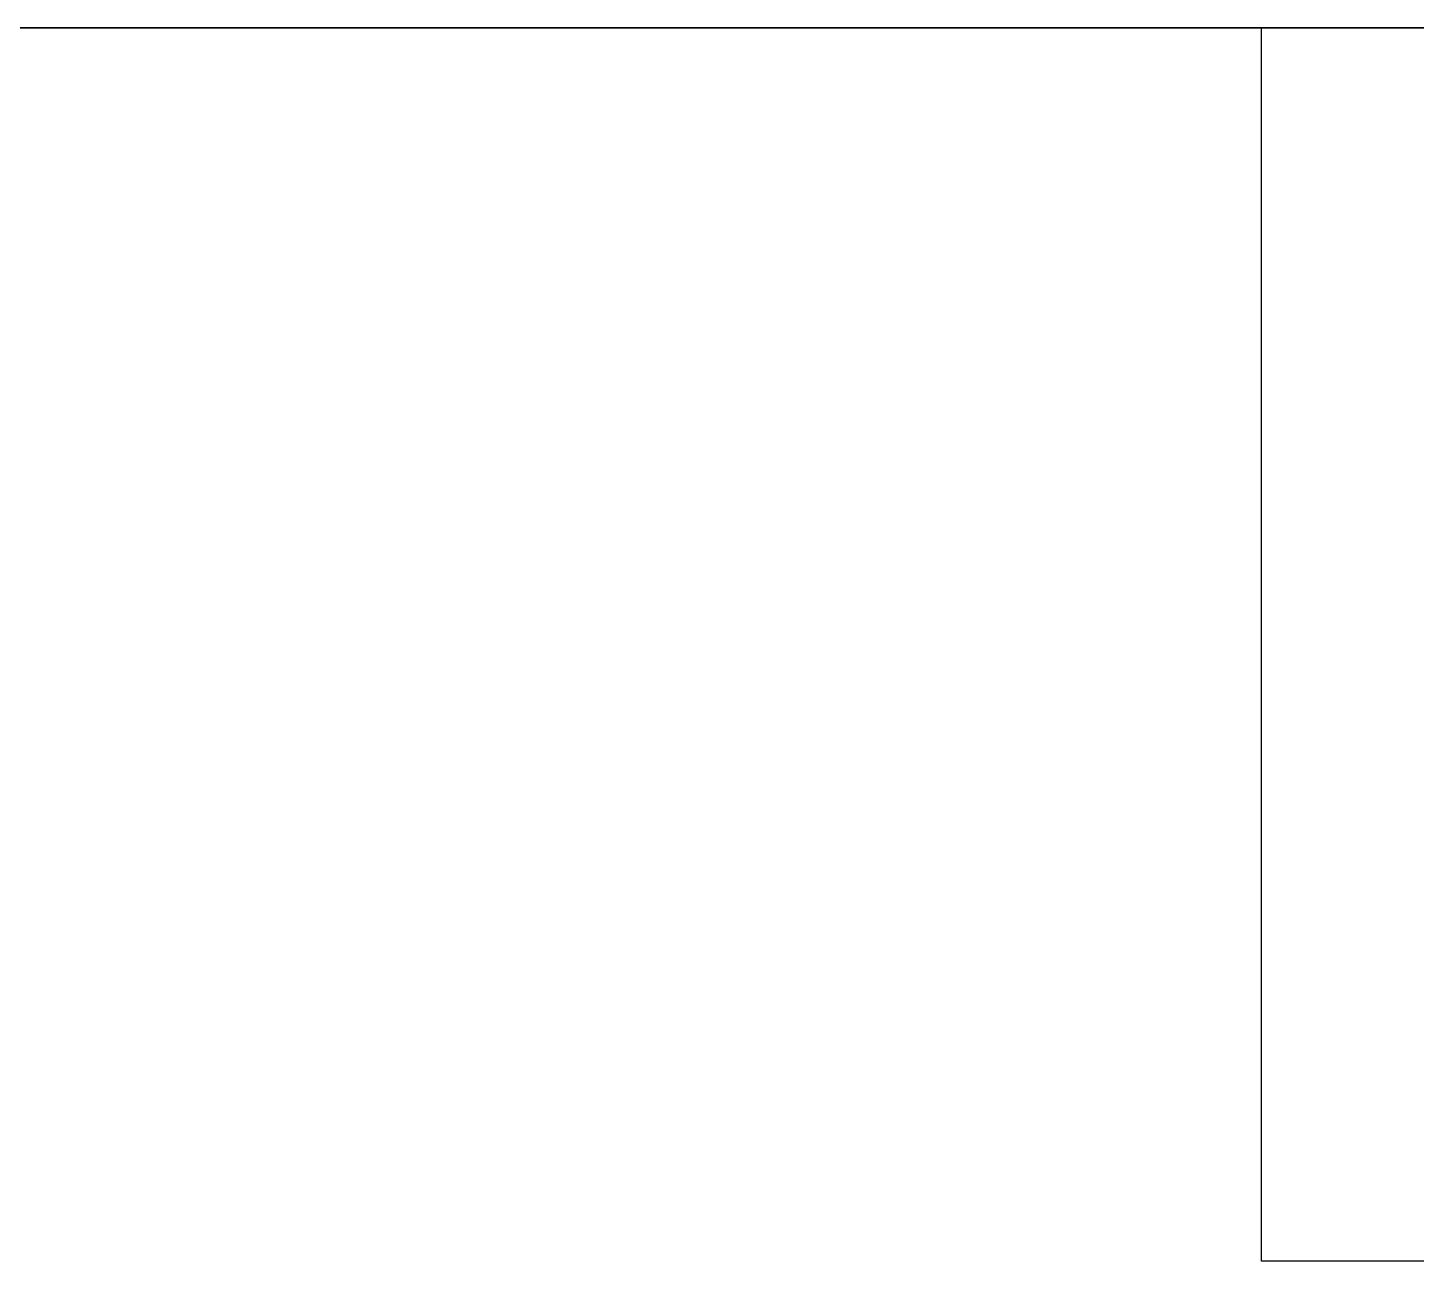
# Model space of a CAD drawing. Extents: x -37 to 246, y -173 to 93.
# Drawn here: x 41.783 to 45.722, y -58.095 to -54.595 of the extents above; entities that cross this region are included whole.
import ezdxf

# ---------------------------------------------------------------- set-up
doc = ezdxf.new("R2010")
doc.units = 0
doc.layers.get('0').update_dxf_attribs({"linetype": 'CONTINUOUS'})

msp = doc.modelspace()

# ---------------------------------------------------------------- linework, layer by layer
at = {"color": 7, "linetype": 'CONTINUOUS'}
for p, q in [((30.6333, -54.5954), (52.9333, -54.5954)), ((33.2833, -54.5954), (50.2833, -54.5954)), ((50.2833, -54.5954), (33.2833, -54.5954)), ((45.2833, -58.0954), (45.2833, -54.5954)), ((51.9333, -58.0954), (45.2833, -58.0954))]:
    msp.add_line(p, q, dxfattribs=at)
msp.add_point((41.7833, -54.5954), dxfattribs=at)

doc.saveas('drawing.dxf')
